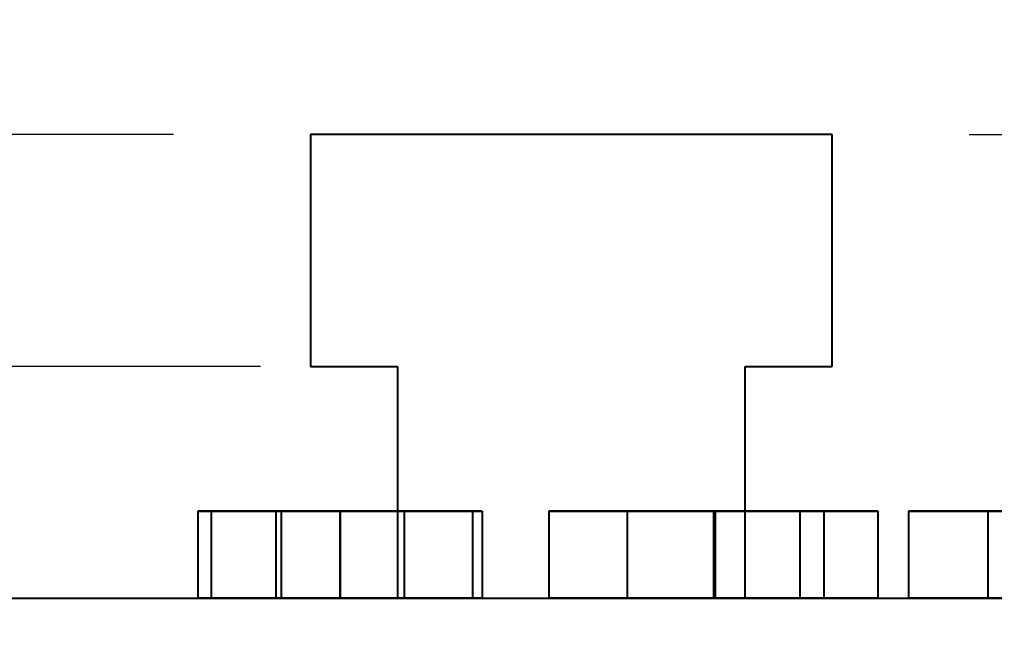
# Paper-space layout 'Sheet2' of a CAD drawing. Header units: inches. Extents: x 0 to 16.3, y 0 to 11.5.
# Drawn here: x 4.6729 to 4.9532, y 1.9587 to 2.137 of the extents above; entities that cross this region are included whole.
import ezdxf

# ---------------------------------------------------------------- set-up
doc = ezdxf.new("R2010")
doc.units = ezdxf.units.IN
doc.header["$MEASUREMENT"] = 0
doc.styles.add('SLDTEXTSTYLE0', font='TXT', dxfattribs={"width": 0.75})
doc.dimstyles.new('SLDDIMSTYLE5', dxfattribs={"dimtxt": 0.137795, "dimasz": 0.13, "dimexe": 0, "dimexo": 0.0625, "dimgap": 0.034449, "dimtad": 1, "dimlfac": 2, "dimrnd": 1e-09, "dimdsep": 46, "dimtxsty": 'SLDTEXTSTYLE0', "dimsah": 1, "dimcen": 0.09, "dimadec": 0, "dimazin": 2, "dimtfac": 1, "dimtmove": 0, "dimatfit": 0, "dimfxl": 1, "dimfrac": 2, "dimtolj": 1, "dimtzin": 12, "dimarcsym": 0})
doc.dimstyles.new('SLDDIMSTYLE6', dxfattribs={"dimtxt": 0.137795, "dimasz": 0.13, "dimexe": 0, "dimexo": 0.0625, "dimgap": 0.034449, "dimtad": 1, "dimlfac": 2, "dimrnd": 1e-09, "dimzin": 0, "dimdsep": 46, "dimtxsty": 'SLDTEXTSTYLE0', "dimsah": 1, "dimcen": 0.09, "dimadec": 0, "dimazin": 0, "dimtfac": 1, "dimtmove": 0, "dimatfit": 0, "dimfxl": 1, "dimfrac": 2, "dimtolj": 1, "dimtzin": 12, "dimarcsym": 0})

# ---------------------------------------------------------------- blocks, each defined once
blk = doc.blocks.new('_D_6')
at = {"color": 7, "linetype": 'Continuous', "lineweight": 0}
for p, q in [((6.84019, 2.10393), (6.84019, 2.49663)), ((4.94586, 2.10393), (6.87956, 2.10393)), ((6.84019, 1.9706), (6.84019, 2.10393)), ((6.48586, 1.9706), (6.87956, 1.9706)), ((6.84019, 1.9706), (6.84019, 1.7206))]:
    blk.add_line(p, q, dxfattribs=at)
at = {"color": 7, "linetype": 'Continuous', "lineweight": 18}
for points in [[(6.84019, 2.10393), (6.86019, 2.23393), (6.82019, 2.23393)], [(6.84019, 1.9706), (6.82019, 1.8406), (6.86019, 1.8406)]]:
    blk.add_solid(points, dxfattribs=at)
at = {"color": 7, "linetype": 'Continuous', "lineweight": 18, "insert": (6.66256, 2.14027), "char_height": 0.137795, "attachment_point": 1, "rotation": 90, "style": 'SLDTEXTSTYLE0'}
blk.add_mtext('0.27', dxfattribs=at)
blk = doc.blocks.new('_D_7')
at = {"color": 7, "linetype": 'Continuous', "lineweight": 0}
for p, q in [((2.73472, 2.10393), (2.73472, 2.49663)), ((4.71712, 2.10393), (2.69535, 2.10393)), ((2.73472, 2.10393), (2.73472, 2.03727)), ((4.71712, 2.03727), (2.69535, 2.03727)), ((2.73472, 2.03727), (2.73472, 1.78727))]:
    blk.add_line(p, q, dxfattribs=at)
at = {"color": 7, "linetype": 'Continuous', "lineweight": 18}
for points in [[(2.73472, 2.10393), (2.75472, 2.23393), (2.71472, 2.23393)], [(2.73472, 2.03727), (2.71472, 1.90727), (2.75472, 1.90727)]]:
    blk.add_solid(points, dxfattribs=at)
at = {"color": 7, "linetype": 'Continuous', "lineweight": 18, "insert": (2.55709, 2.14027), "char_height": 0.137795, "attachment_point": 1, "rotation": 90, "style": 'SLDTEXTSTYLE0'}
blk.add_mtext('0.13', dxfattribs=at)
blk = doc.blocks.new('_D_8')
at = {"color": 7, "linetype": 'Continuous', "lineweight": 0}
for p, q in [((2.97149, 2.03727), (2.97149, 2.28727)), ((4.74212, 2.03727), (2.93212, 2.03727)), ((2.97149, 2.03727), (2.97149, 1.9706)), ((4.74212, 1.9706), (2.93212, 1.9706)), ((2.97149, 1.9706), (2.97149, 1.48546))]:
    blk.add_line(p, q, dxfattribs=at)
at = {"color": 7, "linetype": 'Continuous', "lineweight": 18}
for points in [[(2.97149, 2.03727), (2.99149, 2.16727), (2.95149, 2.16727)], [(2.97149, 1.9706), (2.95149, 1.8406), (2.99149, 1.8406)]]:
    blk.add_solid(points, dxfattribs=at)
at = {"color": 7, "linetype": 'Continuous', "lineweight": 18, "insert": (2.79386, 1.48546), "char_height": 0.137795, "attachment_point": 1, "rotation": 90, "style": 'SLDTEXTSTYLE0'}
blk.add_mtext('0.13', dxfattribs=at)
blk = doc.blocks.new('_D_9')
at = {"color": 7, "linetype": 'Continuous', "lineweight": 0}
for p, q in [((4.75649, 2.1433), (4.75649, 2.53152)), ((4.90649, 2.1433), (4.90649, 2.53152)), ((4.75649, 2.49215), (4.50649, 2.49215)), ((4.90649, 2.49215), (4.75649, 2.49215)), ((4.90649, 2.49215), (5.15649, 2.49215))]:
    blk.add_line(p, q, dxfattribs=at)
at = {"color": 7, "linetype": 'Continuous', "lineweight": 18}
for points in [[(4.75649, 2.49215), (4.62649, 2.51215), (4.62649, 2.47215)], [(4.90649, 2.49215), (5.03649, 2.47215), (5.03649, 2.51215)]]:
    blk.add_solid(points, dxfattribs=at)
at = {"color": 7, "linetype": 'Continuous', "lineweight": 18, "insert": (4.65599, 2.66977), "char_height": 0.137795, "attachment_point": 1, "style": 'SLDTEXTSTYLE0'}
blk.add_mtext('0.30', dxfattribs=at)
blk = doc.blocks.new('_D_10')
at = {"color": 7, "linetype": 'Continuous', "lineweight": 0}
for p, q in [((4.78149, 1.93123), (4.78149, 1.58863)), ((4.88149, 1.93123), (4.88149, 1.58863)), ((4.78149, 1.628), (4.40982, 1.628)), ((4.78149, 1.628), (4.88149, 1.628)), ((4.88149, 1.628), (5.13149, 1.628))]:
    blk.add_line(p, q, dxfattribs=at)
at = {"color": 7, "linetype": 'Continuous', "lineweight": 18}
for points in [[(4.78149, 1.628), (4.65149, 1.648), (4.65149, 1.608)], [(4.88149, 1.628), (5.01149, 1.608), (5.01149, 1.648)]]:
    blk.add_solid(points, dxfattribs=at)
at = {"color": 7, "linetype": 'Continuous', "lineweight": 18, "insert": (4.40982, 1.80562), "char_height": 0.137795, "attachment_point": 1, "style": 'SLDTEXTSTYLE0'}
blk.add_mtext('0.20', dxfattribs=at)

psp = doc.layouts.new('Sheet2')

# ---------------------------------------------------------------- linework, layer by layer
at = {"color": 7, "linetype": 'Continuous', "lineweight": 25}
for p, q in [((4.756485, 2.103934), (4.756485, 2.037268)), ((4.906485, 2.103934), (4.756485, 2.103934)), ((4.906485, 2.103934), (4.756485, 2.103934)), ((4.756485, 2.103934), (4.756485, 2.037268)), ((4.906485, 2.037268), (4.906485, 2.103934)), ((4.906485, 2.037268), (4.906485, 2.103934)), ((4.756485, 2.037268), (4.781485, 2.037268)), ((4.756485, 2.037268), (4.781485, 2.037268)), ((4.781485, 2.037268), (4.781485, 1.970601)), ((4.781485, 2.037268), (4.781485, 1.970601)), ((4.881485, 1.970601), (4.881485, 2.037268)), ((4.881485, 2.037268), (4.906485, 2.037268)), ((4.881485, 2.037268), (4.906485, 2.037268)), ((4.881485, 1.970601), (4.881485, 2.037268)), ((4.724114, 1.995601), (4.724114, 1.970601)), ((4.724114, 1.995601), (4.724114, 1.970601)), ((4.74655, 1.995601), (4.724114, 1.995601)), ((4.72797, 1.995601), (4.72797, 1.970601)), ((4.74655, 1.995601), (4.74655, 1.970601)), ((4.74655, 1.995601), (4.74655, 1.970601)), ((4.748102, 1.995601), (4.748102, 1.970601)), ((4.764979, 1.995601), (4.764979, 1.970601)), ((4.765054, 1.995601), (4.765054, 1.970601)), ((4.783408, 1.995601), (4.783408, 1.970601)), ((4.783408, 1.995601), (4.783408, 1.970601)), ((4.805844, 1.995601), (4.783408, 1.995601)), ((4.803115, 1.995601), (4.803115, 1.970601)), ((4.805844, 1.995601), (4.805844, 1.970601)), ((4.805844, 1.995601), (4.805844, 1.970601)), ((4.825075, 1.995601), (4.825075, 1.970601)), ((4.847511, 1.995601), (4.847511, 1.970601)), ((4.872401, 1.995601), (4.872401, 1.970601)), ((4.872476, 1.995601), (4.872476, 1.970601)), ((4.872802, 1.995601), (4.872802, 1.970601)), ((4.872902, 1.995601), (4.872902, 1.970601)), ((4.897191, 1.995601), (4.897191, 1.970601)), ((4.904127, 1.995601), (4.904127, 1.970601)), ((4.919626, 1.995601), (4.919626, 1.970601)), ((4.928441, 1.995601), (4.987159, 1.995601)), ((4.951252, 1.995601), (4.928441, 1.995601)), ((4.928441, 1.995601), (4.928441, 1.970601)), ((4.978846, 1.995601), (4.951252, 1.995601)), ((4.951252, 1.995601), (4.951252, 1.970601)), ((3.216506, 1.970601), (6.446465, 1.970601)), ((4.226615, 1.970601), (4.781485, 1.970601)), ((4.74655, 1.970601), (4.724114, 1.970601)), ((4.781485, 1.970601), (4.881485, 1.970601)), ((4.805844, 1.970601), (4.783408, 1.970601)), ((4.881485, 1.970601), (5.436356, 1.970601)), ((4.928441, 1.970601), (4.987159, 1.970601)), ((4.951252, 1.970601), (4.928441, 1.970601)), ((4.978846, 1.970601), (4.951252, 1.970601))]:
    psp.add_line(p, q, dxfattribs=at)
for points, knots in [([(4.724114, 1.995601), (4.724117, 1.995601), (4.724125, 1.995601), (4.724338, 1.995601), (4.724633, 1.995601), (4.725012, 1.995601), (4.725559, 1.995601), (4.72623, 1.995601), (4.726972, 1.995601), (4.727653, 1.995601), (4.72797, 1.995601)], [0, 0, 0, 0, 0.1735089, 0.332669, 0.4775423, 0.6082373, 0.7258639, 0.8306299, 0.9212658, 1, 1, 1, 1]), ([(4.72797, 1.995601), (4.728375, 1.995601), (4.729176, 1.995601), (4.730566, 1.995601), (4.732063, 1.995601), (4.733741, 1.995601), (4.735564, 1.995601), (4.737481, 1.995601), (4.739578, 1.995601), (4.741801, 1.995601), (4.744181, 1.995601), (4.746702, 1.995601), (4.74939, 1.995601), (4.752223, 1.995601), (4.755214, 1.995601), (4.758356, 1.995601), (4.761653, 1.995601), (4.763902, 1.995601), (4.765054, 1.995601)], [0, 0, 0, 0, 0.062332, 0.1230379, 0.1823786, 0.2413008, 0.2990903, 0.3568542, 0.4145848, 0.4730195, 0.5317679, 0.5924152, 0.6544159, 0.7178297, 0.7845615, 0.8533147, 0.9248399, 1, 1, 1, 1]), ([(4.748102, 1.995601), (4.747967, 1.995601), (4.74767, 1.995601), (4.747406, 1.995601), (4.747122, 1.995601), (4.746897, 1.995601), (4.746769, 1.995601), (4.746633, 1.995601), (4.746563, 1.995601), (4.746554, 1.995601), (4.74655, 1.995601)], [0, 0, 0, 0, 0.0701182, 0.1547778, 0.2551445, 0.3712107, 0.5045459, 0.6525527, 0.8181728, 1, 1, 1, 1]), ([(4.764979, 1.995601), (4.763984, 1.995601), (4.762063, 1.995601), (4.759294, 1.995601), (4.756768, 1.995601), (4.754457, 1.995601), (4.752431, 1.995601), (4.750668, 1.995601), (4.749182, 1.995601), (4.748469, 1.995601), (4.748102, 1.995601)], [0, 0, 0, 0, 0.1396089, 0.2693965, 0.3930967, 0.5130477, 0.6308701, 0.7501675, 0.8716524, 1, 1, 1, 1]), ([(4.783408, 1.995601), (4.783406, 1.995601), (4.783403, 1.995601), (4.783296, 1.995601), (4.783147, 1.995601), (4.782961, 1.995601), (4.782683, 1.995601), (4.782361, 1.995601), (4.781998, 1.995601), (4.781406, 1.995601), (4.78048, 1.995601), (4.779081, 1.995601), (4.777387, 1.995601), (4.775421, 1.995601), (4.773162, 1.995601), (4.770641, 1.995601), (4.767891, 1.995601), (4.765975, 1.995601), (4.764979, 1.995601)], [0, 0, 0, 0, 0.0792087, 0.1520209, 0.2184604, 0.2792107, 0.3337645, 0.3821467, 0.4244765, 0.4617423, 0.528577, 0.5921589, 0.6554925, 0.7192568, 0.7843724, 0.8523879, 0.9232372, 1, 1, 1, 1]), ([(4.765054, 1.995601), (4.766299, 1.995601), (4.768734, 1.995601), (4.772292, 1.995601), (4.775683, 1.995601), (4.778869, 1.995601), (4.781894, 1.995601), (4.784724, 1.995601), (4.787371, 1.995601), (4.789838, 1.995601), (4.792108, 1.995601), (4.794231, 1.995601), (4.796139, 1.995601), (4.797892, 1.995601), (4.799473, 1.995601), (4.800882, 1.995601), (4.802119, 1.995601), (4.80278, 1.995601), (4.803115, 1.995601)], [0, 0, 0, 0, 0.0757025, 0.1481241, 0.2174373, 0.2837142, 0.347492, 0.4094563, 0.4694236, 0.5283211, 0.5866309, 0.6441636, 0.7013207, 0.7592287, 0.8175474, 0.876646, 0.9373422, 1, 1, 1, 1]), ([(4.803115, 1.995601), (4.803344, 1.995601), (4.803837, 1.995601), (4.804369, 1.995601), (4.804795, 1.995601), (4.805209, 1.995601), (4.805498, 1.995601), (4.805686, 1.995601), (4.805814, 1.995601), (4.805834, 1.995601), (4.805844, 1.995601)], [0, 0, 0, 0, 0.0784894, 0.1690844, 0.2738204, 0.391507, 0.5229192, 0.6682042, 0.8266612, 1, 1, 1, 1]), ([(4.825075, 1.995601), (4.825094, 1.995601), (4.825133, 1.995601), (4.825441, 1.995601), (4.82595, 1.995601), (4.82661, 1.995601), (4.827528, 1.995601), (4.8286, 1.995601), (4.829916, 1.995601), (4.831371, 1.995601), (4.833036, 1.995601), (4.834821, 1.995601), (4.836799, 1.995601), (4.838862, 1.995601), (4.841107, 1.995601), (4.843498, 1.995601), (4.846015, 1.995601), (4.848676, 1.995601), (4.851447, 1.995601), (4.85428, 1.995601), (4.857193, 1.995601), (4.86018, 1.995601), (4.863242, 1.995601), (4.866372, 1.995601), (4.869565, 1.995601), (4.871716, 1.995601), (4.872802, 1.995601)], [0, 0, 0, 0, 0.04216776, 0.08383907, 0.12519233, 0.16633537, 0.20760196, 0.24867014, 0.2905824, 0.33292625, 0.37497843, 0.41674092, 0.45785676, 0.49880899, 0.53951596, 0.58042036, 0.62191003, 0.66350205, 0.70539429, 0.74686373, 0.78824539, 0.82973641, 0.87153238, 0.91382467, 0.95649491, 1, 1, 1, 1]), ([(4.872902, 1.995601), (4.871841, 1.995601), (4.86974, 1.995601), (4.866611, 1.995601), (4.863537, 1.995601), (4.8605, 1.995601), (4.857529, 1.995601), (4.854606, 1.995601), (4.851708, 1.995601), (4.848905, 1.995601), (4.846177, 1.995601), (4.84359, 1.995601), (4.841167, 1.995601), (4.838862, 1.995601), (4.836783, 1.995601), (4.834796, 1.995601), (4.83301, 1.995601), (4.831356, 1.995601), (4.829883, 1.995601), (4.828604, 1.995601), (4.827495, 1.995601), (4.826626, 1.995601), (4.825906, 1.995601), (4.825452, 1.995601), (4.82513, 1.995601), (4.825093, 1.995601), (4.825075, 1.995601)], [0, 0, 0, 0, 0.0425985, 0.0843643, 0.1261423, 0.1677058, 0.209066, 0.2509729, 0.2931485, 0.3360415, 0.3787612, 0.4208927, 0.4626222, 0.5039144, 0.5451876, 0.5861381, 0.6277219, 0.6695845, 0.7114324, 0.7526905, 0.7939705, 0.8345917, 0.8755766, 0.9166395, 0.9580717, 1, 1, 1, 1]), ([(4.872476, 1.995601), (4.871598, 1.995601), (4.869878, 1.995601), (4.867354, 1.995601), (4.864945, 1.995601), (4.862641, 1.995601), (4.860461, 1.995601), (4.858395, 1.995601), (4.856425, 1.995601), (4.854618, 1.995601), (4.852944, 1.995601), (4.851477, 1.995601), (4.85025, 1.995601), (4.849245, 1.995601), (4.848464, 1.995601), (4.847925, 1.995601), (4.847552, 1.995601), (4.847525, 1.995601), (4.847511, 1.995601)], [0, 0, 0, 0, 0.064469, 0.1263967, 0.1869392, 0.2460992, 0.3053481, 0.3645717, 0.4249244, 0.4869522, 0.5495505, 0.6111493, 0.6729219, 0.7350103, 0.7980486, 0.8626429, 0.9300413, 1, 1, 1, 1]), ([(4.847511, 1.995601), (4.847528, 1.995601), (4.84756, 1.995601), (4.847893, 1.995601), (4.848436, 1.995601), (4.849225, 1.995601), (4.850199, 1.995601), (4.851401, 1.995601), (4.852845, 1.995601), (4.854482, 1.995601), (4.856293, 1.995601), (4.858214, 1.995601), (4.860288, 1.995601), (4.862478, 1.995601), (4.864788, 1.995601), (4.867217, 1.995601), (4.869772, 1.995601), (4.871515, 1.995601), (4.872401, 1.995601)], [0, 0, 0, 0, 0.0702434, 0.1378403, 0.2026975, 0.2654055, 0.3269384, 0.3881253, 0.4491166, 0.5111008, 0.5720859, 0.6321973, 0.691339, 0.7505639, 0.8105458, 0.8713348, 0.9346536, 1, 1, 1, 1]), ([(4.872401, 1.995601), (4.87327, 1.995601), (4.874979, 1.995601), (4.877497, 1.995601), (4.879877, 1.995601), (4.882169, 1.995601), (4.884331, 1.995601), (4.886422, 1.995601), (4.888335, 1.995601), (4.89016, 1.995601), (4.891818, 1.995601), (4.89323, 1.995601), (4.894491, 1.995601), (4.895448, 1.995601), (4.89624, 1.995601), (4.896776, 1.995601), (4.897149, 1.995601), (4.897176, 1.995601), (4.897191, 1.995601)], [0, 0, 0, 0, 0.0644156, 0.1268029, 0.1874227, 0.2465175, 0.3062853, 0.3657031, 0.4264774, 0.4886218, 0.5508955, 0.6126785, 0.673914, 0.7357342, 0.798735, 0.8632901, 0.9306652, 1, 1, 1, 1]), ([(4.897191, 1.995601), (4.897174, 1.995601), (4.897142, 1.995601), (4.896809, 1.995601), (4.896261, 1.995601), (4.895482, 1.995601), (4.894503, 1.995601), (4.893301, 1.995601), (4.891864, 1.995601), (4.890235, 1.995601), (4.888451, 1.995601), (4.886496, 1.995601), (4.884453, 1.995601), (4.882273, 1.995601), (4.879989, 1.995601), (4.877593, 1.995601), (4.875072, 1.995601), (4.873353, 1.995601), (4.872476, 1.995601)], [0, 0, 0, 0, 0.0713582, 0.1394558, 0.204809, 0.2685875, 0.330587, 0.3922135, 0.4536095, 0.5150917, 0.5764016, 0.6360395, 0.6954074, 0.7539806, 0.8132848, 0.8733773, 0.9353738, 1, 1, 1, 1]), ([(4.872802, 1.995601), (4.874389, 1.995601), (4.877519, 1.995601), (4.882128, 1.995601), (4.886556, 1.995601), (4.890809, 1.995601), (4.894894, 1.995601), (4.898775, 1.995601), (4.902491, 1.995601), (4.905976, 1.995601), (4.90917, 1.995601), (4.911959, 1.995601), (4.914328, 1.995601), (4.916273, 1.995601), (4.917775, 1.995601), (4.918859, 1.995601), (4.919489, 1.995601), (4.91958, 1.995601), (4.919626, 1.995601)], [0, 0, 0, 0, 0.0643749, 0.126884, 0.1882007, 0.2488941, 0.3095988, 0.3711253, 0.4334655, 0.4981431, 0.5625928, 0.6254745, 0.6871145, 0.748125, 0.8094567, 0.8714311, 0.9346109, 1, 1, 1, 1]), ([(4.904127, 1.995601), (4.902993, 1.995601), (4.900758, 1.995601), (4.897126, 1.995601), (4.893407, 1.995601), (4.889557, 1.995601), (4.885565, 1.995601), (4.881452, 1.995601), (4.877217, 1.995601), (4.874348, 1.995601), (4.872902, 1.995601)], [0, 0, 0, 0, 0.1310144, 0.2584644, 0.3825798, 0.5049906, 0.6272275, 0.7492967, 0.8736904, 1, 1, 1, 1]), ([(4.919626, 1.995601), (4.919578, 1.995601), (4.919484, 1.995601), (4.918736, 1.995601), (4.917541, 1.995601), (4.915826, 1.995601), (4.913636, 1.995601), (4.910961, 1.995601), (4.90779, 1.995601), (4.905362, 1.995601), (4.904127, 1.995601)], [0, 0, 0, 0, 0.1304891, 0.2564737, 0.3792365, 0.5009777, 0.6223665, 0.7448551, 0.8702585, 1, 1, 1, 1]), ([(4.724114, 1.970601), (4.724117, 1.970601), (4.724125, 1.970601), (4.724338, 1.970601), (4.724633, 1.970601), (4.725012, 1.970601), (4.725559, 1.970601), (4.72623, 1.970601), (4.726972, 1.970601), (4.727653, 1.970601), (4.72797, 1.970601)], [0, 0, 0, 0, 0.1735089, 0.332669, 0.4775423, 0.6082373, 0.7258639, 0.8306299, 0.9212658, 1, 1, 1, 1]), ([(4.72797, 1.970601), (4.728375, 1.970601), (4.729176, 1.970601), (4.730566, 1.970601), (4.732063, 1.970601), (4.733741, 1.970601), (4.735564, 1.970601), (4.737481, 1.970601), (4.739578, 1.970601), (4.741801, 1.970601), (4.744181, 1.970601), (4.746702, 1.970601), (4.74939, 1.970601), (4.752223, 1.970601), (4.755214, 1.970601), (4.758356, 1.970601), (4.761653, 1.970601), (4.763902, 1.970601), (4.765054, 1.970601)], [0, 0, 0, 0, 0.062332, 0.1230379, 0.1823786, 0.2413008, 0.2990903, 0.3568542, 0.4145848, 0.4730195, 0.5317679, 0.5924152, 0.6544159, 0.7178297, 0.7845615, 0.8533147, 0.9248399, 1, 1, 1, 1]), ([(4.748102, 1.970601), (4.747967, 1.970601), (4.74767, 1.970601), (4.747406, 1.970601), (4.747122, 1.970601), (4.746897, 1.970601), (4.746769, 1.970601), (4.746633, 1.970601), (4.746563, 1.970601), (4.746554, 1.970601), (4.74655, 1.970601)], [0, 0, 0, 0, 0.0701182, 0.1547778, 0.2551445, 0.3712107, 0.5045459, 0.6525527, 0.8181728, 1, 1, 1, 1]), ([(4.764979, 1.970601), (4.763984, 1.970601), (4.762063, 1.970601), (4.759294, 1.970601), (4.756768, 1.970601), (4.754457, 1.970601), (4.752431, 1.970601), (4.750668, 1.970601), (4.749182, 1.970601), (4.748469, 1.970601), (4.748102, 1.970601)], [0, 0, 0, 0, 0.1396089, 0.2693965, 0.3930967, 0.5130477, 0.6308701, 0.7501675, 0.8716524, 1, 1, 1, 1]), ([(4.783408, 1.970601), (4.783406, 1.970601), (4.783403, 1.970601), (4.783296, 1.970601), (4.783147, 1.970601), (4.782961, 1.970601), (4.782683, 1.970601), (4.782361, 1.970601), (4.781998, 1.970601), (4.781406, 1.970601), (4.78048, 1.970601), (4.779081, 1.970601), (4.777387, 1.970601), (4.775421, 1.970601), (4.773162, 1.970601), (4.770641, 1.970601), (4.767891, 1.970601), (4.765975, 1.970601), (4.764979, 1.970601)], [0, 0, 0, 0, 0.0792087, 0.1520209, 0.2184604, 0.2792107, 0.3337645, 0.3821467, 0.4244765, 0.4617423, 0.528577, 0.5921589, 0.6554925, 0.7192568, 0.7843724, 0.8523879, 0.9232372, 1, 1, 1, 1]), ([(4.765054, 1.970601), (4.766299, 1.970601), (4.768734, 1.970601), (4.772292, 1.970601), (4.775683, 1.970601), (4.778869, 1.970601), (4.781894, 1.970601), (4.784724, 1.970601), (4.787371, 1.970601), (4.789838, 1.970601), (4.792108, 1.970601), (4.794231, 1.970601), (4.796139, 1.970601), (4.797892, 1.970601), (4.799473, 1.970601), (4.800882, 1.970601), (4.802119, 1.970601), (4.80278, 1.970601), (4.803115, 1.970601)], [0, 0, 0, 0, 0.0757025, 0.1481241, 0.2174373, 0.2837142, 0.347492, 0.4094563, 0.4694236, 0.5283211, 0.5866309, 0.6441636, 0.7013207, 0.7592287, 0.8175474, 0.876646, 0.9373422, 1, 1, 1, 1]), ([(4.803115, 1.970601), (4.803344, 1.970601), (4.803837, 1.970601), (4.804369, 1.970601), (4.804795, 1.970601), (4.805209, 1.970601), (4.805498, 1.970601), (4.805686, 1.970601), (4.805814, 1.970601), (4.805834, 1.970601), (4.805844, 1.970601)], [0, 0, 0, 0, 0.0784894, 0.1690844, 0.2738204, 0.391507, 0.5229192, 0.6682042, 0.8266612, 1, 1, 1, 1]), ([(4.825075, 1.970601), (4.825094, 1.970601), (4.825133, 1.970601), (4.825441, 1.970601), (4.82595, 1.970601), (4.82661, 1.970601), (4.827528, 1.970601), (4.8286, 1.970601), (4.829916, 1.970601), (4.831371, 1.970601), (4.833036, 1.970601), (4.834821, 1.970601), (4.836799, 1.970601), (4.838862, 1.970601), (4.841107, 1.970601), (4.843498, 1.970601), (4.846015, 1.970601), (4.848676, 1.970601), (4.851447, 1.970601), (4.85428, 1.970601), (4.857193, 1.970601), (4.86018, 1.970601), (4.863242, 1.970601), (4.866372, 1.970601), (4.869565, 1.970601), (4.871716, 1.970601), (4.872802, 1.970601)], [0, 0, 0, 0, 0.04216776, 0.08383907, 0.12519233, 0.16633537, 0.20760196, 0.24867014, 0.2905824, 0.33292625, 0.37497843, 0.41674092, 0.45785676, 0.49880899, 0.53951596, 0.58042036, 0.62191003, 0.66350205, 0.70539429, 0.74686373, 0.78824539, 0.82973641, 0.87153238, 0.91382467, 0.95649491, 1, 1, 1, 1]), ([(4.872902, 1.970601), (4.871841, 1.970601), (4.86974, 1.970601), (4.866611, 1.970601), (4.863537, 1.970601), (4.8605, 1.970601), (4.857529, 1.970601), (4.854606, 1.970601), (4.851708, 1.970601), (4.848905, 1.970601), (4.846177, 1.970601), (4.84359, 1.970601), (4.841167, 1.970601), (4.838862, 1.970601), (4.836783, 1.970601), (4.834796, 1.970601), (4.83301, 1.970601), (4.831356, 1.970601), (4.829883, 1.970601), (4.828604, 1.970601), (4.827495, 1.970601), (4.826626, 1.970601), (4.825906, 1.970601), (4.825452, 1.970601), (4.82513, 1.970601), (4.825093, 1.970601), (4.825075, 1.970601)], [0, 0, 0, 0, 0.0425985, 0.0843643, 0.1261423, 0.1677058, 0.209066, 0.2509729, 0.2931485, 0.3360415, 0.3787612, 0.4208927, 0.4626222, 0.5039144, 0.5451876, 0.5861381, 0.6277219, 0.6695845, 0.7114324, 0.7526905, 0.7939705, 0.8345917, 0.8755766, 0.9166395, 0.9580717, 1, 1, 1, 1]), ([(4.872476, 1.970601), (4.871598, 1.970601), (4.869878, 1.970601), (4.867354, 1.970601), (4.864945, 1.970601), (4.862641, 1.970601), (4.860461, 1.970601), (4.858395, 1.970601), (4.856425, 1.970601), (4.854618, 1.970601), (4.852944, 1.970601), (4.851477, 1.970601), (4.85025, 1.970601), (4.849245, 1.970601), (4.848464, 1.970601), (4.847925, 1.970601), (4.847552, 1.970601), (4.847525, 1.970601), (4.847511, 1.970601)], [0, 0, 0, 0, 0.064469, 0.1263967, 0.1869392, 0.2460992, 0.3053481, 0.3645717, 0.4249244, 0.4869522, 0.5495505, 0.6111493, 0.6729219, 0.7350103, 0.7980486, 0.8626429, 0.9300413, 1, 1, 1, 1]), ([(4.847511, 1.970601), (4.847528, 1.970601), (4.84756, 1.970601), (4.847893, 1.970601), (4.848436, 1.970601), (4.849225, 1.970601), (4.850199, 1.970601), (4.851401, 1.970601), (4.852845, 1.970601), (4.854482, 1.970601), (4.856293, 1.970601), (4.858214, 1.970601), (4.860288, 1.970601), (4.862478, 1.970601), (4.864788, 1.970601), (4.867217, 1.970601), (4.869772, 1.970601), (4.871515, 1.970601), (4.872401, 1.970601)], [0, 0, 0, 0, 0.0702434, 0.1378403, 0.2026975, 0.2654055, 0.3269384, 0.3881253, 0.4491166, 0.5111008, 0.5720859, 0.6321973, 0.691339, 0.7505639, 0.8105458, 0.8713348, 0.9346536, 1, 1, 1, 1]), ([(4.872401, 1.970601), (4.87327, 1.970601), (4.874979, 1.970601), (4.877497, 1.970601), (4.879877, 1.970601), (4.882169, 1.970601), (4.884331, 1.970601), (4.886422, 1.970601), (4.888335, 1.970601), (4.89016, 1.970601), (4.891818, 1.970601), (4.89323, 1.970601), (4.894491, 1.970601), (4.895448, 1.970601), (4.89624, 1.970601), (4.896776, 1.970601), (4.897149, 1.970601), (4.897176, 1.970601), (4.897191, 1.970601)], [0, 0, 0, 0, 0.0644156, 0.1268029, 0.1874227, 0.2465175, 0.3062853, 0.3657031, 0.4264774, 0.4886218, 0.5508955, 0.6126785, 0.673914, 0.7357342, 0.798735, 0.8632901, 0.9306652, 1, 1, 1, 1]), ([(4.897191, 1.970601), (4.897174, 1.970601), (4.897142, 1.970601), (4.896809, 1.970601), (4.896261, 1.970601), (4.895482, 1.970601), (4.894503, 1.970601), (4.893301, 1.970601), (4.891864, 1.970601), (4.890235, 1.970601), (4.888451, 1.970601), (4.886496, 1.970601), (4.884453, 1.970601), (4.882273, 1.970601), (4.879989, 1.970601), (4.877593, 1.970601), (4.875072, 1.970601), (4.873353, 1.970601), (4.872476, 1.970601)], [0, 0, 0, 0, 0.0713582, 0.1394558, 0.204809, 0.2685875, 0.330587, 0.3922135, 0.4536095, 0.5150917, 0.5764016, 0.6360395, 0.6954074, 0.7539806, 0.8132848, 0.8733773, 0.9353738, 1, 1, 1, 1]), ([(4.872802, 1.970601), (4.874389, 1.970601), (4.877519, 1.970601), (4.882128, 1.970601), (4.886556, 1.970601), (4.890809, 1.970601), (4.894894, 1.970601), (4.898775, 1.970601), (4.902491, 1.970601), (4.905976, 1.970601), (4.90917, 1.970601), (4.911959, 1.970601), (4.914328, 1.970601), (4.916273, 1.970601), (4.917775, 1.970601), (4.918859, 1.970601), (4.919489, 1.970601), (4.91958, 1.970601), (4.919626, 1.970601)], [0, 0, 0, 0, 0.0643749, 0.126884, 0.1882007, 0.2488941, 0.3095988, 0.3711253, 0.4334655, 0.4981431, 0.5625928, 0.6254745, 0.6871145, 0.748125, 0.8094567, 0.8714311, 0.9346109, 1, 1, 1, 1]), ([(4.904127, 1.970601), (4.902993, 1.970601), (4.900758, 1.970601), (4.897126, 1.970601), (4.893407, 1.970601), (4.889557, 1.970601), (4.885565, 1.970601), (4.881452, 1.970601), (4.877217, 1.970601), (4.874348, 1.970601), (4.872902, 1.970601)], [0, 0, 0, 0, 0.1310144, 0.2584644, 0.3825798, 0.5049906, 0.6272275, 0.7492967, 0.8736904, 1, 1, 1, 1]), ([(4.919626, 1.970601), (4.919578, 1.970601), (4.919484, 1.970601), (4.918736, 1.970601), (4.917541, 1.970601), (4.915826, 1.970601), (4.913636, 1.970601), (4.910961, 1.970601), (4.90779, 1.970601), (4.905362, 1.970601), (4.904127, 1.970601)], [0, 0, 0, 0, 0.1304891, 0.2564737, 0.3792365, 0.5009777, 0.6223665, 0.7448551, 0.8702585, 1, 1, 1, 1])]:
    psp.add_open_spline(points, degree=3, knots=knots, dxfattribs=at)

# ---------------------------------------------------------------- dimensions: what is measured, and where the dimension line sits
at = {"color": 7, "linetype": 'Continuous', "lineweight": 18}
for base, p1, p2, picture, middle in [((4.756485, 2.492147), (4.906485, 2.103934), (4.756485, 2.103934), '_D_9', (4.834163, 2.492147)), ((4.881485, 1.627998), (4.781485, 1.970601), (4.881485, 1.970601), '_D_10', (4.588001, 1.627998))]:
    dim = psp.add_linear_dim(base=base, p1=p1, p2=p2, dimstyle='SLDDIMSTYLE6', dxfattribs=at)
    dim.commit()
    dim.dimension.update_dxf_attribs({"geometry": picture, "text_midpoint": middle, "dimtype": 160})
for base, p1, p2, picture, middle in [((2.73472, 2.037268), (4.756485, 2.103934), (4.756485, 2.037268), '_D_7', (2.73472, 2.31845)), ((6.840186, 2.103934), (6.446485, 1.970601), (4.906485, 2.103934), '_D_6', (6.840186, 2.31845)), ((2.971488, 1.970601), (4.781485, 2.037268), (4.781485, 1.970601), '_D_8', (2.971488, 1.663637))]:
    dim = psp.add_linear_dim(base=base, p1=p1, p2=p2, angle=90, dimstyle='SLDDIMSTYLE5', dxfattribs=at)
    dim.commit()
    dim.dimension.update_dxf_attribs({"geometry": picture, "text_midpoint": middle, "dimtype": 160})

doc.saveas('drawing.dxf')
